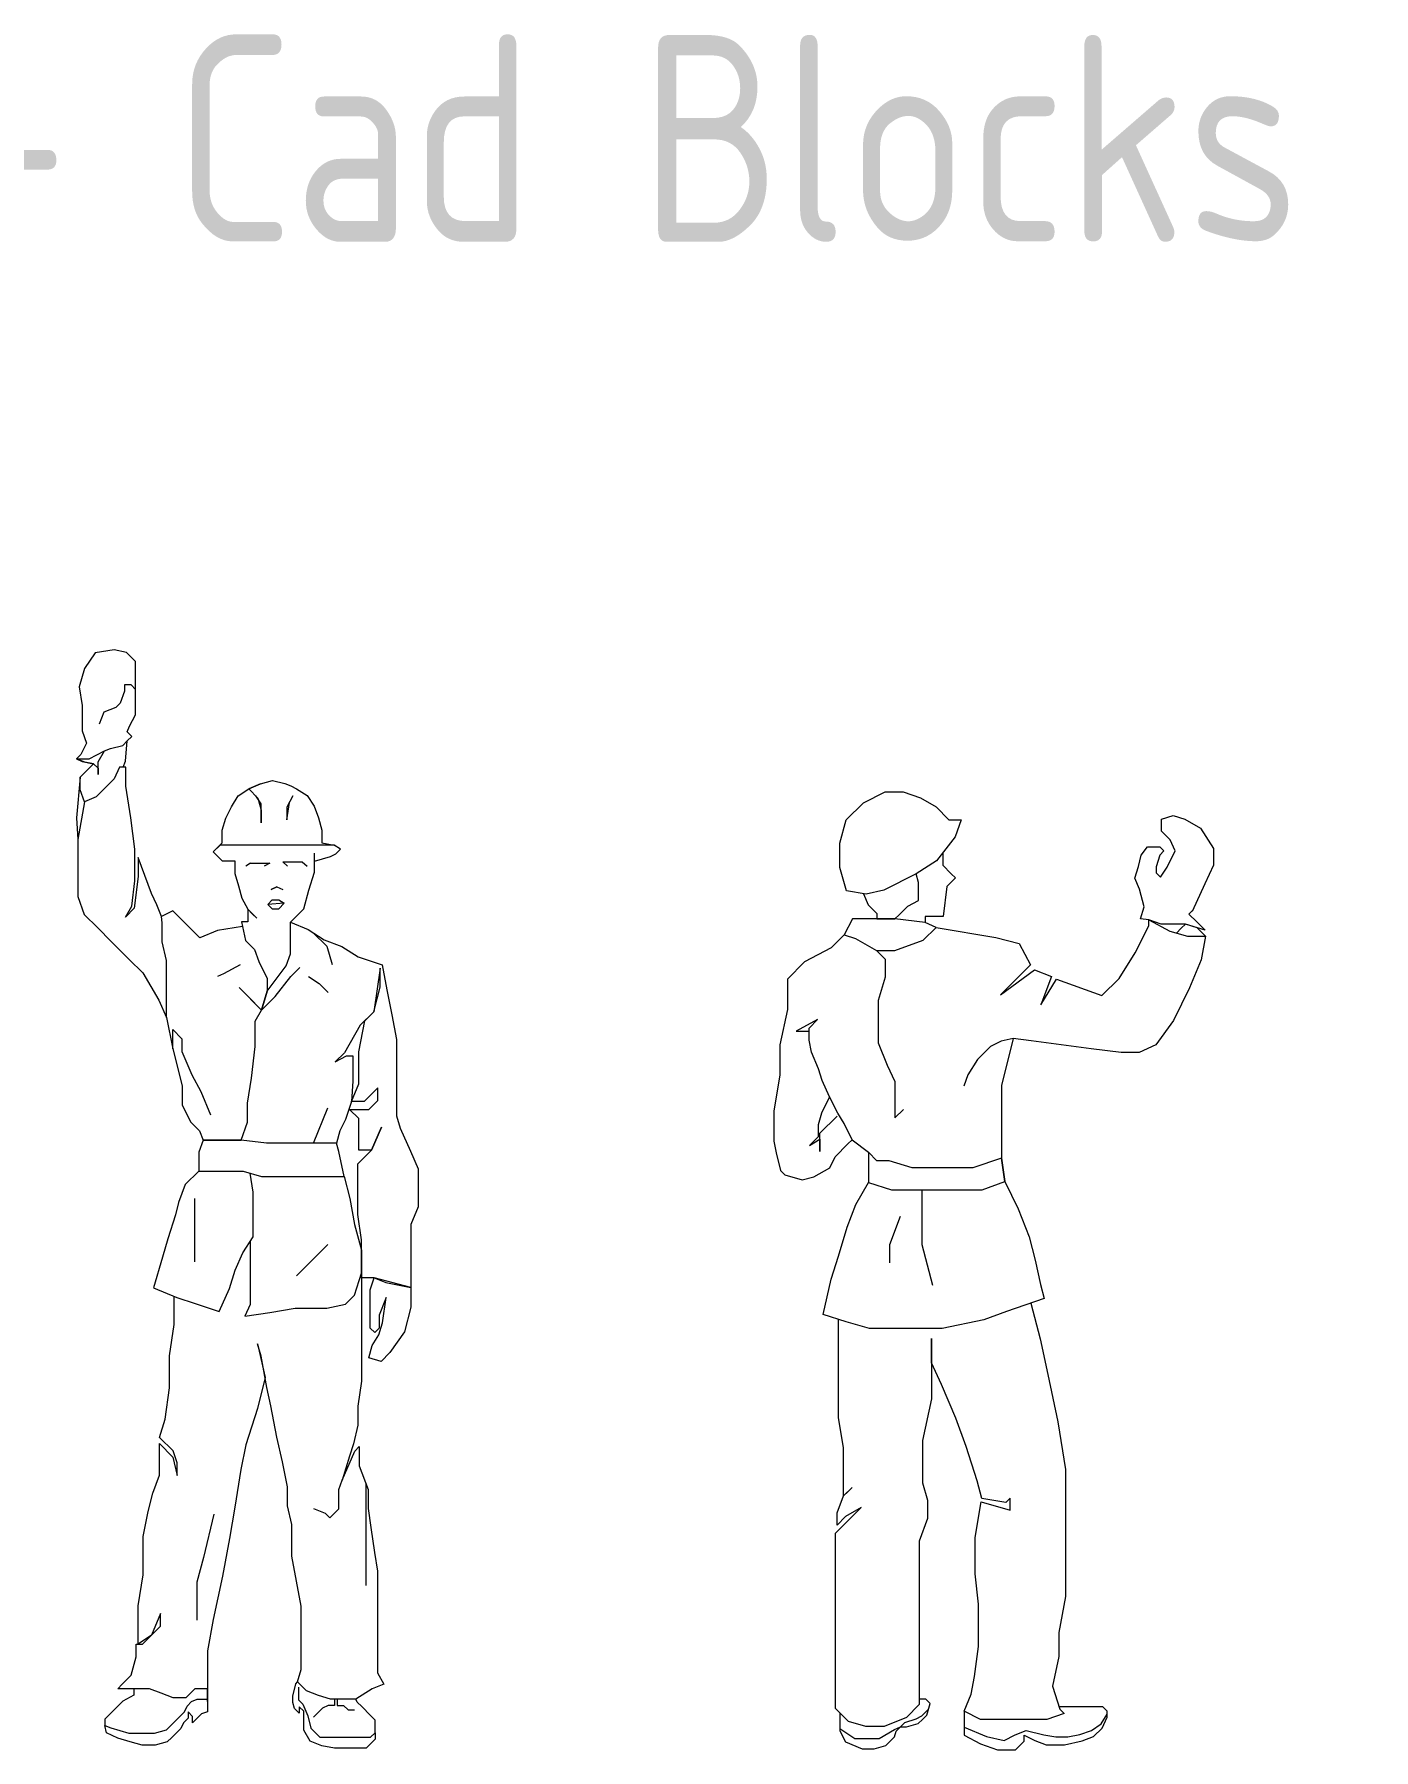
# Model space of a CAD drawing. Header units: millimetres. Extents: x -4334 to 3170, y -6252 to 3630.
# Drawn here: x -1613 to 778, y 567 to 3630 of the extents above; entities that cross this region are included whole.
import ezdxf

# ---------------------------------------------------------------- set-up
doc = ezdxf.new("R2010")
doc.units = ezdxf.units.MM
doc.linetypes.add('K5LT_THIN', pattern=[0])
doc.layers.get('0').update_dxf_attribs({"color": 250})
doc.styles.add('GOST 2.304', font='CS_Gost2304.shx')

# ---------------------------------------------------------------- blocks, each defined once
blk = doc.blocks.new('U4')
at = {"color": 7, "linetype": 'K5LT_THIN', "lineweight": 18}
for p, q in [((-1504.5, 2525.3), (-1523.7, 2497.3)), ((-1470.9, 2530.8), (-1504.5, 2525.3)), ((-1448.7, 2525.9), (-1470.9, 2530.8)), ((-1432.7, 2509.9), (-1448.7, 2525.9)), ((-1523.7, 2497.3), (-1533.2, 2464.6)), ((-1432.7, 2487.2), (-1432.7, 2509.9)), ((-1432.7, 2453.2), (-1432.7, 2487.2)), ((-1533.2, 2464.6), (-1527.7, 2431.1)), ((-1452.1, 2456.6), (-1460.1, 2435.4)), ((-1440.7, 2467.9), (-1452.1, 2467.9)), ((-1452.1, 2467.9), (-1452.1, 2456.6)), ((-1432.7, 2459.9), (-1440.7, 2467.9)), ((-1432.7, 2437.2), (-1432.7, 2459.9)), ((-1527.7, 2431.1), (-1527.7, 2385.7)), ((-1468.1, 2427.4), (-1489.3, 2419.2)), ((-1460.1, 2435.4), (-1468.1, 2427.4)), ((-1432.7, 2414.6), (-1432.7, 2437.2)), ((-1489.3, 2419.2), (-1497.3, 2398)), ((-1447.5, 2384), (-1443.2, 2394.5)), ((-1443.2, 2394.5), (-1432.7, 2414.6)), ((-1520.4, 2364.2), (-1530.3, 2343.8)), ((-1527.7, 2385.7), (-1520.4, 2364.2)), ((-1477.5, 2354.4), (-1455.5, 2359.9)), ((-1455.5, 2359.9), (-1447.5, 2367.9)), ((-1450.5, 2331.5), (-1447.5, 2367.9)), ((-1439.5, 2376), (-1447.5, 2384)), ((-1447.5, 2367.9), (-1439.5, 2376)), ((-1530.3, 2343.8), (-1538.3, 2335.8)), ((-1538.3, 2335.8), (-1527.9, 2331.2)), ((-1523.4, 2330.3), (-1538.3, 2335.8)), ((-1538.3, 2335.8), (-1515.6, 2335.8)), ((-1527.9, 2331.2), (-1507.5, 2327.2)), ((-1507.5, 2327.2), (-1523.4, 2330.3)), ((-1515.6, 2335.8), (-1488, 2350.1)), ((-1499.5, 2330.6), (-1488, 2350.1)), ((-1499.5, 2319.2), (-1499.5, 2330.6)), ((-1488, 2350.1), (-1477.5, 2354.4)), ((-1454.5, 2320.9), (-1450.5, 2331.5)), ((-1531.6, 2303.2), (-1538.3, 2230.5)), ((-1531.6, 2303.2), (-1523.5, 2311.2)), ((-1531.6, 2280.5), (-1531.6, 2303.2)), ((-1523.5, 2311.2), (-1507.5, 2327.2)), ((-1507.5, 2327.2), (-1499.5, 2319.2)), ((-1470.7, 2300.3), (-1502.8, 2268.2)), ((-1499.5, 2319.2), (-1499.5, 2307.9)), ((-1499.5, 2307.9), (-1499.5, 2319.2)), ((-1461.2, 2320.9), (-1470.7, 2300.3)), ((-1449.9, 2320.9), (-1461.2, 2320.9)), ((-1449.9, 2286.9), (-1449.9, 2320.9)), ((-1209.7, 2291.5), (-1187.9, 2297.4)), ((-1187.9, 2297.4), (-1165.8, 2292.2)), ((-1523.6, 2259.2), (-1531.6, 2280.5)), ((-1502.8, 2268.2), (-1523.6, 2259.2)), ((-1440.9, 2230.9), (-1449.9, 2286.9)), ((-1261.3, 2250.5), (-1249.5, 2269.9)), ((-1249.5, 2269.9), (-1230.4, 2282.1)), ((-1230.4, 2282.1), (-1209.7, 2291.5)), ((-1209.7, 2291.5), (-1230.4, 2282.1)), ((-1230.4, 2282.1), (-1214.3, 2266)), ((-1208.3, 2255.5), (-1217.9, 2269.6)), ((-1165.8, 2292.2), (-1155.3, 2287.8)), ((-1151.5, 2269.6), (-1162.2, 2249.6)), ((-1155.3, 2287.8), (-1145.2, 2282.6)), ((-1145.2, 2282.6), (-1126, 2270.5)), ((-1126, 2270.5), (-1113.4, 2251.7)), ((-1523.6, 2259.2), (-1535.5, 2192.2)), ((-1271.2, 2230.1), (-1261.3, 2250.5)), ((-1214.3, 2266), (-1208.3, 2244.2)), ((-1208.3, 2221.5), (-1208.3, 2255.5)), ((-1208.3, 2244.2), (-1208.3, 2221.5)), ((-1162.2, 2226.9), (-1157.8, 2257.8)), ((-1162.2, 2249.6), (-1162.2, 2226.9)), ((-1113.4, 2251.7), (-1105.8, 2230.4)), ((-1538.3, 2230.5), (-1535.5, 2192.2)), ((-1433.8, 2174.6), (-1440.9, 2230.9)), ((-1277.9, 2208.4), (-1271.2, 2230.1)), ((-1277.9, 2185.7), (-1277.9, 2208.4)), ((-1105.8, 2230.4), (-1100.2, 2208.4)), ((-1100.2, 2208.4), (-1100.2, 2197)), ((-1535.5, 2192.2), (-1535.5, 2135.5)), ((-1433.8, 2117.9), (-1433.8, 2174.6)), ((-1293.9, 2169.7), (-1277.9, 2185.7)), ((-1281.8, 2181.8), (-1293.9, 2169.7)), ((-1077.9, 2181.8), (-1281.8, 2181.8)), ((-1100.2, 2197), (-1100.2, 2185.7)), ((-1100.2, 2185.7), (-1077.9, 2181.8)), ((-1066.6, 2174.6), (-1077.9, 2181.8)), ((-1074.7, 2166.6), (-1066.6, 2174.6)), ((-1416, 2127.7), (-1427.7, 2159.6)), ((-1427.7, 2159.6), (-1427.7, 2125.6)), ((-1293.9, 2169.7), (-1285.9, 2161.7)), ((-1285.9, 2161.7), (-1277.9, 2153.7)), ((-1277.9, 2153.7), (-1266.6, 2153.7)), ((-1266.6, 2153.7), (-1255.2, 2153.7)), ((-1255.2, 2153.7), (-1255.2, 2131)), ((-1227.1, 2149.4), (-1235.7, 2144.3)), ((-1227.1, 2149.4), (-1204.4, 2149.4)), ((-1204.4, 2149.4), (-1193, 2149.4)), ((-1193, 2149.4), (-1203.1, 2144.1)), ((-1161.4, 2144.1), (-1169.4, 2152.1)), ((-1169.4, 2152.1), (-1135.4, 2152.1)), ((-1135.4, 2152.1), (-1126.2, 2144.4)), ((-1112.9, 2133.6), (-1112.9, 2167.6)), ((-1112.9, 2153), (-1084.7, 2161.3)), ((-1084.7, 2161.3), (-1074.7, 2166.6)), ((-1535.5, 2135.5), (-1535.5, 2090.2)), ((-1439.5, 2072.9), (-1433.8, 2117.9)), ((-1427.7, 2125.6), (-1434.8, 2069.3)), ((-1404.1, 2095.8), (-1416, 2127.7)), ((-1255.2, 2131), (-1249, 2109.2)), ((-1123.1, 2101.2), (-1112.9, 2133.6)), ((-1535.5, 2090.2), (-1524.2, 2058.1)), ((-1394.6, 2075.2), (-1404.1, 2095.8)), ((-1249, 2109.2), (-1243.1, 2087.3)), ((-1243.1, 2087.3), (-1232.1, 2067.4)), ((-1196.4, 2076.1), (-1188.4, 2084.1)), ((-1180.1, 2107.4), (-1190.3, 2102.4)), ((-1190.3, 2102.4), (-1180.1, 2107.4)), ((-1188.4, 2084.1), (-1177, 2084.1)), ((-1180.1, 2107.4), (-1169.8, 2102.6)), ((-1177, 2084.1), (-1167.2, 2078.3)), ((-1131.9, 2068.3), (-1123.1, 2101.2)), ((-1524.2, 2058.1), (-1500.1, 2034.1)), ((-1450.8, 2053.3), (-1439.5, 2072.9)), ((-1434.8, 2069.3), (-1450.8, 2053.3)), ((-1386.1, 2054.2), (-1394.6, 2075.2)), ((-1365.8, 2064.3), (-1386.1, 2054.2)), ((-1384.9, 2043.2), (-1386.1, 2054.2)), ((-1357.8, 2056.2), (-1365.8, 2064.3)), ((-1333.7, 2032.2), (-1357.8, 2056.2)), ((-1232.1, 2067.4), (-1216.1, 2051.4)), ((-1224.1, 2059.4), (-1232.1, 2067.4)), ((-1232.1, 2067.4), (-1232.1, 2044.8)), ((-1216.1, 2051.4), (-1224.1, 2059.4)), ((-1167.2, 2078.3), (-1196.4, 2076.1)), ((-1196.4, 2076.1), (-1188.4, 2068)), ((-1188.4, 2068), (-1177, 2068)), ((-1177, 2068), (-1167.2, 2078.3)), ((-1155.9, 2044.3), (-1131.9, 2068.3)), ((-1500.1, 2034.1), (-1476, 2010)), ((-1384.9, 2009.2), (-1384.9, 2043.2)), ((-1317.7, 2016.1), (-1333.7, 2032.2)), ((-1286.4, 2029.6), (-1317.7, 2016.1)), ((-1241.6, 2036.6), (-1286.4, 2029.6)), ((-1232.1, 2044.8), (-1243.4, 2044.8)), ((-1243.4, 2044.8), (-1236.1, 2011.5)), ((-1155.9, 2021.6), (-1155.9, 2044.3)), ((-1155.9, 2044.3), (-1124.5, 2031.2)), ((-1155.9, 1987.6), (-1155.9, 2021.6)), ((-1124.5, 2031.2), (-1095.9, 2012.8)), ((-1115.3, 2025.2), (-1091.2, 2001.2)), ((-1476, 2010), (-1444, 1977.9)), ((-1377.3, 1976), (-1384.9, 2009.2)), ((-1236.1, 2011.5), (-1220, 1995.5)), ((-1220, 1995.5), (-1212.6, 1974.1)), ((-1095.9, 2012.8), (-1064.1, 2000.7)), ((-1091.2, 2001.2), (-1081.6, 1968.5)), ((-1064.1, 2000.7), (-1035.2, 1982.7)), ((-1444, 1977.9), (-1419.9, 1953.9)), ((-1377.3, 1919.3), (-1377.3, 1976)), ((-1246.1, 1968.3), (-1275.8, 1951.8)), ((-1212.6, 1974.1), (-1197.6, 1943.6)), ((-1197.6, 1920.9), (-1163.4, 1966.1)), ((-1163.4, 1966.1), (-1155.9, 1987.6)), ((-1155.6, 1947.1), (-1139.5, 1963.2)), ((-1035.2, 1982.7), (-992.2, 1968.2)), ((-996.1, 1962.3), (-1007.3, 1884.3)), ((-996.1, 1928.3), (-996.1, 1962.3)), ((-992.2, 1968.2), (-983.9, 1923.6)), ((-1419.9, 1953.9), (-1390.9, 1905.1)), ((-1275.8, 1951.8), (-1286.2, 1947.2)), ((-1197.6, 1943.6), (-1197.6, 1920.9)), ((-1183.5, 1911.4), (-1155.6, 1947.1)), ((-1123.6, 1947.2), (-1104.6, 1934.7)), ((-1104.6, 1934.7), (-1088.6, 1918.6)), ((-1390.9, 1905.1), (-1377.3, 1874)), ((-1377.3, 1874), (-1377.3, 1919.3)), ((-1231.6, 1911.4), (-1247.6, 1927.4)), ((-1247.6, 1927.4), (-1207.5, 1887.3)), ((-1207.5, 1887.3), (-1231.6, 1911.4)), ((-1207.5, 1887.3), (-1197.6, 1920.9)), ((-1197.6, 1920.9), (-1207.5, 1887.3)), ((-1207.5, 1887.3), (-1183.5, 1911.4)), ((-1007.3, 1884.3), (-996.1, 1928.3)), ((-983.9, 1923.6), (-975.1, 1879.1)), ((-1377.3, 1874), (-1366.2, 1818.4)), ((-1219.1, 1867.8), (-1207.5, 1887.3)), ((-1034.1, 1812.6), (-1023.3, 1868.3)), ((-1007.3, 1884.3), (-1031.4, 1860.3)), ((-1023.3, 1868.3), (-1007.3, 1884.3)), ((-975.1, 1879.1), (-966.5, 1834.6)), ((-1366.2, 1818.4), (-1366.2, 1852.4)), ((-1366.2, 1852.4), (-1350.2, 1836.3)), ((-1219.1, 1822.4), (-1219.1, 1867.8)), ((-1031.4, 1860.3), (-1059.8, 1811.2)), ((-1366.2, 1818.4), (-1349.5, 1752.4)), ((-1350.2, 1836.3), (-1350.2, 1813.7)), ((-1350.2, 1813.7), (-1332.4, 1771.9)), ((-1225.4, 1766.1), (-1219.1, 1822.4)), ((-1059.8, 1811.2), (-1075.9, 1795.2)), ((-1034.1, 1755.9), (-1034.1, 1812.6)), ((-966.5, 1834.6), (-966.5, 1811.9)), ((-966.5, 1811.9), (-966.5, 1777.9)), ((-1075.9, 1795.2), (-1055.7, 1805.6)), ((-1055.7, 1805.6), (-1044.4, 1805.6)), ((-1044.4, 1805.6), (-1044.4, 1760.2)), ((-966.5, 1777.9), (-966.5, 1743.9)), ((-1349.5, 1752.4), (-1349.5, 1718.4)), ((-1332.4, 1771.9), (-1316.2, 1742)), ((-1232.6, 1721.3), (-1225.4, 1766.1)), ((-1044.4, 1760.2), (-1047, 1724.4)), ((-1047, 1724.4), (-1034.1, 1755.9)), ((-1000.2, 1748.5), (-1024.3, 1724.4)), ((-1000.2, 1725.8), (-1000.2, 1748.5)), ((-1349.5, 1718.4), (-1334.3, 1687.9)), ((-1316.2, 1742), (-1298.7, 1700.2)), ((-1232.6, 1687.3), (-1232.6, 1721.3)), ((-1047, 1724.4), (-1057.7, 1692.1)), ((-1024.3, 1724.4), (-1047, 1724.4)), ((-1016.3, 1709.8), (-1000.2, 1725.8)), ((-966.5, 1743.9), (-966.5, 1698.5)), ((-1334.3, 1687.9), (-1318.3, 1671.9)), ((-1243.8, 1655.1), (-1232.6, 1687.3)), ((-1115.1, 1650), (-1089.4, 1713)), ((-1057.7, 1692.1), (-1067.7, 1671.8)), ((-1034.2, 1693.7), (-1050.3, 1709.8)), ((-1050.3, 1709.8), (-1016.3, 1709.8)), ((-1034.2, 1659.7), (-1034.2, 1693.7)), ((-966.5, 1698.5), (-960.1, 1676.7)), ((-1311.8, 1655.1), (-1319.8, 1633.9)), ((-1318.3, 1671.9), (-1311.8, 1655.1)), ((-1300.5, 1655.1), (-1311.8, 1655.1)), ((-1311.8, 1655.1), (-1243.8, 1655.1)), ((-1243.8, 1655.1), (-1300.5, 1655.1)), ((-1198.7, 1650), (-1243.8, 1655.1)), ((-1067.7, 1671.8), (-1074, 1650)), ((-1034.2, 1637), (-1034.2, 1659.7)), ((-1011.6, 1637), (-993.5, 1678.6)), ((-993.5, 1678.6), (-1011.6, 1637)), ((-960.1, 1676.7), (-941.5, 1635.4)), ((-1319.8, 1633.9), (-1319.8, 1599.9)), ((-1130.7, 1650), (-1198.7, 1650)), ((-1074, 1650), (-1130.7, 1650)), ((-1069.5, 1634.9), (-1074, 1650)), ((-1060.3, 1590.5), (-1069.5, 1634.9)), ((-1035.6, 1613), (-1011.6, 1637)), ((-1011.6, 1637), (-1034.2, 1637)), ((-941.5, 1635.4), (-928.2, 1604)), ((-1319.8, 1599.9), (-1343.8, 1575.8)), ((-1319.8, 1599.9), (-1285.7, 1599.9)), ((-1285.7, 1599.9), (-1240.4, 1599.9)), ((-1240.4, 1599.9), (-1207.7, 1590.5)), ((-1222.7, 1562.1), (-1227.7, 1596.2)), ((-1035.6, 1522.3), (-1035.6, 1613)), ((-928.2, 1604), (-928.2, 1570)), ((-1343.8, 1575.8), (-1355.8, 1544)), ((-1222.7, 1516.7), (-1222.7, 1562.1)), ((-1207.7, 1590.5), (-1162.3, 1590.5)), ((-1162.3, 1590.5), (-1117, 1590.5)), ((-1117, 1590.5), (-1060.3, 1590.5)), ((-1060.3, 1590.5), (-1050.2, 1550.8)), ((-928.2, 1570), (-928.2, 1536)), ((-1355.8, 1544), (-1361.3, 1522)), ((-1327.4, 1551.1), (-1327.4, 1437.7)), ((-1050.2, 1550.8), (-1041.9, 1504.5)), ((-928.2, 1536), (-941.2, 1504.6)), ((-1361.3, 1522), (-1375, 1478.7)), ((-1222.7, 1482.7), (-1222.7, 1516.7)), ((-1041.9, 1504.5), (-1029.2, 1459)), ((-1029.2, 1477.4), (-1035.6, 1522.3)), ((-941.2, 1504.6), (-941.2, 1470.5)), ((-1375, 1478.7), (-1384.2, 1446)), ((-1240.9, 1453.9), (-1222.7, 1482.7)), ((-1227.7, 1474.8), (-1227.7, 1406.8)), ((-1029.2, 1443.3), (-1029.2, 1477.4)), ((-941.2, 1470.5), (-941.2, 1447.9)), ((-1384.2, 1446), (-1400.4, 1391.6)), ((-1255, 1423), (-1240.9, 1453.9)), ((-1089, 1468.7), (-1145.1, 1412.6)), ((-1029.2, 1459), (-1029.2, 1409.3)), ((-1029.2, 1409.3), (-1029.2, 1443.3)), ((-941.2, 1447.9), (-941.2, 1402.5)), ((-1264.7, 1390.4), (-1255, 1423)), ((-1041.9, 1378.6), (-1029.2, 1417.6)), ((-1029.2, 1417.6), (-1029.2, 1383.6)), ((-1006.5, 1409.3), (-1029.2, 1409.3)), ((-1013.6, 1387.8), (-1006.5, 1409.3)), ((-1006.5, 1409.3), (-985.5, 1400.7)), ((-941.2, 1392.1), (-1006.5, 1409.3)), ((-1400.4, 1391.6), (-1358.6, 1374)), ((-1283.3, 1349), (-1264.7, 1390.4)), ((-1227.7, 1406.8), (-1227.7, 1361.4)), ((-1057.9, 1362.5), (-1041.9, 1378.6)), ((-1029.2, 1383.6), (-1029.2, 1338.2)), ((-1013.6, 1365.1), (-1013.6, 1387.8)), ((-985.5, 1400.7), (-941.2, 1392.1)), ((-941.2, 1402.5), (-941.2, 1357.1)), ((-1363.5, 1325.9), (-1363.5, 1376)), ((-1358.6, 1374), (-1326.2, 1363.6)), ((-1326.2, 1363.6), (-1283.3, 1349)), ((-1227.7, 1361.4), (-1237.4, 1340.9)), ((-1192.6, 1347.5), (-1147.9, 1355.3)), ((-1147.9, 1355.3), (-1091.2, 1355.3)), ((-1091.2, 1355.3), (-1057.9, 1362.5)), ((-1013.6, 1342.4), (-1013.6, 1365.1)), ((-985, 1374), (-997.6, 1342.4)), ((-991.4, 1329.1), (-985, 1374)), ((-941.2, 1357.1), (-952.1, 1313.1)), ((-1371.8, 1269.8), (-1363.5, 1325.9)), ((-1237.4, 1340.9), (-1192.6, 1347.5)), ((-1029.2, 1338.2), (-1029.2, 1292.9)), ((-1013.6, 1319.7), (-1013.6, 1342.4)), ((-1005.6, 1311.7), (-1013.6, 1319.7)), ((-997.6, 1319.7), (-1005.6, 1311.7)), ((-998.4, 1307.5), (-991.4, 1329.1)), ((-997.6, 1342.4), (-997.6, 1319.7)), ((-1208.2, 1269.6), (-1214.7, 1291.3)), ((-1214.7, 1291.3), (-1201.4, 1231.2)), ((-1029.2, 1292.9), (-1029.2, 1224.8)), ((-1016.1, 1266.3), (-1010.3, 1288.2)), ((-1010.3, 1288.2), (-998.4, 1307.5)), ((-952.1, 1313.1), (-978.3, 1276.1)), ((-1371.8, 1213.1), (-1371.8, 1269.8)), ((-1198.3, 1213.8), (-1208.2, 1269.6)), ((-994.3, 1260), (-1016.1, 1266.3)), ((-978.3, 1276.1), (-994.3, 1260)), ((-1201.4, 1231.2), (-1215, 1176.1)), ((-1379.9, 1157), (-1371.8, 1213.1)), ((-1190.8, 1180.6), (-1198.3, 1213.8)), ((-1029.2, 1224.8), (-1035.9, 1180)), ((-1215, 1176.1), (-1235.8, 1111.4)), ((-1180.6, 1124.8), (-1190.8, 1180.6)), ((-1035.9, 1180), (-1035.9, 1146)), ((-1389.7, 1124.4), (-1379.9, 1157)), ((-1035.9, 1146), (-1043.4, 1112.8)), ((-1389.9, 1102.1), (-1389.9, 1113.5)), ((-1389.9, 1113.5), (-1365.9, 1089.4)), ((-1365.7, 1100.4), (-1389.7, 1124.4)), ((-1235.8, 1111.4), (-1244.9, 1066.9)), ((-1170.4, 1080.6), (-1180.6, 1124.8)), ((-1043.4, 1112.8), (-1050.3, 1091.2)), ((-1041.3, 1099.9), (-1033.3, 1108)), ((-1033.3, 1108), (-1033.3, 1073.9)), ((-1389.9, 1068.1), (-1389.9, 1102.1)), ((-1365.9, 1089.4), (-1358.4, 1056.2)), ((-1358.4, 1078.9), (-1365.7, 1100.4)), ((-1358.4, 1056.2), (-1358.4, 1078.9)), ((-1161.1, 1036.2), (-1170.4, 1080.6)), ((-1063.7, 1047.8), (-1041.3, 1099.9)), ((-1050.3, 1091.2), (-1063.7, 1047.8)), ((-1033.3, 1073.9), (-1017.5, 1031.4)), ((-1401.7, 1024.9), (-1389.9, 1056.8)), ((-1389.9, 1056.8), (-1389.9, 1068.1)), ((-1244.9, 1066.9), (-1255.4, 999.7)), ((-1069.9, 1031.1), (-1063.7, 1047.8)), ((-1021.3, 1041.5), (-1021.3, 939.4)), ((-1410.1, 991.9), (-1401.7, 1024.9)), ((-1161.1, 1002.2), (-1161.1, 1036.2)), ((-1069.9, 1008.4), (-1069.9, 1031.1)), ((-1017.5, 1031.4), (-1017.5, 997.4)), ((-1418.8, 947.4), (-1410.1, 991.9)), ((-1292.6, 987.1), (-1311.4, 909.9)), ((-1255.4, 999.7), (-1264.7, 943.8)), ((-1153.4, 969.1), (-1161.1, 1002.2)), ((-1114.9, 997.7), (-1093.9, 989.1)), ((-1093.9, 989.1), (-1085.9, 981)), ((-1085.9, 981), (-1069.9, 997.1)), ((-1069.9, 997.1), (-1069.9, 1008.4)), ((-1017.5, 997.4), (-1012.4, 963.7)), ((-1153.4, 935), (-1153.4, 969.1)), ((-1012.4, 963.7), (-1005.7, 918.9)), ((-1418.8, 879.3), (-1418.8, 947.4)), ((-1264.7, 943.8), (-1277.1, 876.9)), ((-1153.4, 912.4), (-1153.4, 935)), ((-1021.3, 939.4), (-1021.3, 860)), ((-1005.7, 918.9), (-1000.4, 885.3)), ((-1311.4, 909.9), (-1323, 866.1)), ((-1145.2, 867.7), (-1153.4, 912.4)), ((-1428.2, 823.4), (-1418.8, 879.3)), ((-1323, 866.1), (-1323, 820.7)), ((-1277.1, 876.9), (-1294.3, 799.4)), ((-1136.8, 823.2), (-1145.2, 867.7)), ((-1000.4, 885.3), (-1000.4, 839.9)), ((-1000.4, 839.9), (-1000.4, 805.9)), ((-1428.2, 778), (-1428.2, 823.4)), ((-1388.2, 810.1), (-1404.3, 771.4)), ((-1388.2, 787.4), (-1388.2, 810.1)), ((-1323, 820.7), (-1323, 798)), ((-1294.3, 799.4), (-1304, 743.5)), ((-1136.8, 777.8), (-1136.8, 823.2)), ((-1000.4, 805.9), (-1000.4, 771.9)), ((-1428.2, 755.4), (-1428.2, 778)), ((-1404.3, 771.4), (-1428.2, 755.4)), ((-1420.3, 755.4), (-1404.3, 771.4)), ((-1404.3, 771.4), (-1388.2, 787.4)), ((-1136.8, 732.5), (-1136.8, 777.8)), ((-1000.4, 771.9), (-1000.4, 737.9)), ((-1431.6, 732.7), (-1431.6, 755.4)), ((-1431.6, 755.4), (-1420.3, 755.4)), ((-1304, 743.5), (-1304, 709.5)), ((-1000.4, 737.9), (-1000.4, 703.8)), ((-1440.3, 699.8), (-1431.6, 732.7)), ((-1304, 709.5), (-1304, 675.5)), ((-1143.3, 688.1), (-1136.8, 709.8)), ((-1136.8, 709.8), (-1136.8, 732.5)), ((-1464.4, 675.7), (-1456.4, 683.8)), ((-1453, 675.7), (-1464.4, 675.7)), ((-1456.4, 683.8), (-1440.3, 699.8)), ((-1430.4, 675.7), (-1453, 675.7)), ((-1435.8, 675.7), (-1435.8, 664.4)), ((-1407.7, 675.7), (-1430.4, 675.7)), ((-1386.6, 667.5), (-1407.7, 675.7)), ((-1326.6, 675.5), (-1342.7, 659.4)), ((-1304, 675.5), (-1326.6, 675.5)), ((-1304, 675.5), (-1304, 652.8)), ((-1304, 652.8), (-1304, 675.5)), ((-1151.8, 662.3), (-1146.4, 684.3)), ((-1146.4, 684.3), (-1143.3, 688.1)), ((-1127.3, 672), (-1143.3, 688.1)), ((-1141.8, 678.7), (-1141.8, 656.1)), ((-1010.4, 675.2), (-1039.2, 657)), ((-989.5, 684), (-1010.4, 675.2)), ((-1000.4, 703.8), (-989.5, 684)), ((-1455.5, 653.3), (-1471.6, 637.2)), ((-1435.8, 664.4), (-1455.5, 653.3)), ((-1365.4, 659.4), (-1386.6, 667.5)), ((-1342.7, 659.4), (-1365.4, 659.4)), ((-1345, 634.3), (-1340.6, 644.7)), ((-1340.6, 644.7), (-1332.6, 652.7)), ((-1332.6, 652.7), (-1322.3, 657.3)), ((-1322.3, 657.3), (-1304, 657.3)), ((-1304, 657.3), (-1304, 646)), ((-1304, 646), (-1304, 634.6)), ((-1151.8, 651), (-1151.8, 662.3)), ((-1148.5, 640.1), (-1151.8, 651)), ((-1141.8, 656.1), (-1133.8, 648)), ((-1132.4, 635.4), (-1140.4, 643.4)), ((-1140.4, 643.4), (-1140.4, 632.1)), ((-1133.8, 648), (-1124.8, 627.2)), ((-1106.2, 663.6), (-1127.3, 672)), ((-1084.5, 657), (-1106.2, 663.6)), ((-1088.7, 645.7), (-1099, 641)), ((-1077.4, 645.7), (-1088.7, 645.7)), ((-1061.8, 657), (-1084.5, 657)), ((-1077.4, 657), (-1077.4, 645.7)), ((-1072.6, 657), (-1072.6, 645.7)), ((-1072.6, 645.7), (-1061.3, 645.7)), ((-1039.2, 657), (-1061.8, 657)), ((-1061.3, 645.7), (-1053.2, 637.7)), ((-1036.8, 651.9), (-1039.2, 657)), ((-1028.8, 643.9), (-1036.8, 651.9)), ((-1012.8, 627.8), (-1028.8, 643.9)), ((-1479.6, 629.2), (-1487.6, 621.2)), ((-1487.6, 621.2), (-1487.6, 609.9)), ((-1471.6, 637.2), (-1479.6, 629.2)), ((-1377.1, 602.2), (-1361.1, 618.2)), ((-1361.1, 618.2), (-1345, 634.3)), ((-1346.8, 615), (-1351.9, 604.8)), ((-1338.8, 623), (-1346.8, 615)), ((-1330.7, 626.3), (-1338.8, 634.3)), ((-1338.8, 634.3), (-1338.8, 623)), ((-1330.7, 615), (-1330.7, 626.3)), ((-1322.7, 623), (-1330.7, 615)), ((-1314.7, 631), (-1322.7, 623)), ((-1304, 634.6), (-1314.7, 631)), ((-1140.4, 632.1), (-1148.5, 640.1)), ((-1132.4, 612.7), (-1132.4, 635.4)), ((-1132.4, 601.4), (-1132.4, 612.7)), ((-1124.8, 627.2), (-1119.5, 605.2)), ((-1099, 641), (-1115.1, 624.9)), ((-1053.2, 637.7), (-1041.9, 637.7)), ((-1004.8, 619.8), (-1012.8, 627.8)), ((-1004.8, 597.1), (-1004.8, 619.8)), ((-1487.6, 609.9), (-1476.9, 606.1)), ((-1484.6, 597.2), (-1487.6, 609.9)), ((-1464, 587.7), (-1484.6, 597.2)), ((-1476.9, 606.1), (-1444.4, 596.2)), ((-1442.5, 580.6), (-1464, 587.7)), ((-1444.4, 596.2), (-1421.7, 596.2)), ((-1421.7, 596.2), (-1399, 596.2)), ((-1399, 596.2), (-1377.1, 602.2)), ((-1367.9, 588.8), (-1375.9, 580.8)), ((-1351.9, 604.8), (-1367.9, 588.8)), ((-1121, 581.8), (-1132.4, 601.4)), ((-1119.5, 605.2), (-1103.5, 589.1)), ((-1103.5, 589.1), (-1080.8, 589.1)), ((-1080.8, 589.1), (-1058.1, 589.1)), ((-1058.1, 589.1), (-1024.1, 589.1)), ((-1024.1, 589.1), (-1012.8, 589.1)), ((-1004.8, 585.8), (-1020.8, 569.8)), ((-1012.8, 589.1), (-1004.8, 597.1)), ((-1004.8, 597.1), (-1004.8, 585.8)), ((-1420.5, 575), (-1442.5, 580.6)), ((-1397.8, 575), (-1420.5, 575)), ((-1375.9, 580.8), (-1397.8, 575)), ((-1099.9, 573.6), (-1121, 581.8)), ((-1077.5, 569.8), (-1099.9, 573.6)), ((-1054.8, 569.8), (-1077.5, 569.8)), ((-1032.1, 569.8), (-1054.8, 569.8)), ((-1020.8, 569.8), (-1032.1, 569.8))]:
    blk.add_line(p, q, dxfattribs=at)
blk = doc.blocks.new('U5')
at = {"color": 7, "linetype": 'K5LT_THIN', "lineweight": 18}
for p, q in [((-132.9, 2257.4), (-94.3, 2276.8)), ((-94.3, 2276.8), (-61.9, 2276.8)), ((-61.9, 2276.8), (-31.2, 2266.6)), ((-31.2, 2266.6), (-3.2, 2250.2)), ((-163.5, 2226.9), (-132.9, 2257.4)), ((-3.2, 2250.2), (19.7, 2227.3)), ((-175, 2185.2), (-163.5, 2226.9)), ((19.7, 2227.3), (41.3, 2227.3)), ((41.3, 2227.3), (30.8, 2196.6)), ((399.5, 2228.4), (420.2, 2234.5)), ((399.5, 2206.8), (399.5, 2228.4)), ((414.7, 2191.6), (399.5, 2206.8)), ((420.2, 2234.5), (440.9, 2228.4)), ((440.9, 2228.4), (469, 2212.3)), ((469, 2212.3), (492.4, 2176)), ((-175, 2142), (-175, 2185.2)), ((30.8, 2196.6), (-2.2, 2153.9)), ((363.2, 2163.7), (374.5, 2179)), ((374.5, 2179), (396.1, 2179)), ((396.1, 2179), (403.7, 2171.4)), ((423.5, 2171.8), (414.7, 2191.6)), ((492.4, 2176), (492.4, 2146.2)), ((-2.2, 2153.9), (-38.8, 2130.9)), ((8.6, 2167.8), (8.6, 2146.2)), ((8.6, 2146.2), (23.8, 2130.9)), ((358.1, 2143.7), (363.2, 2163.7)), ((396.1, 2163.7), (389.8, 2143.1)), ((403.7, 2171.4), (396.1, 2163.7)), ((409.1, 2142.8), (423.5, 2171.8)), ((492.4, 2146.2), (476.7, 2112.5)), ((-163.3, 2100.5), (-175, 2142)), ((-38.8, 2130.9), (-96.4, 2101.3)), ((-34.5, 2115.3), (-38.8, 2130.9)), ((-34.5, 2082.9), (-34.5, 2115.3)), ((31.5, 2123.3), (16.2, 2108)), ((23.8, 2130.9), (31.5, 2123.3)), ((351.8, 2123), (358.1, 2143.7)), ((360.1, 2103.1), (351.8, 2123)), ((389.8, 2143.1), (389.8, 2132.3)), ((389.8, 2132.3), (397.4, 2124.6)), ((397.4, 2124.6), (409.1, 2142.8)), ((-128, 2094.1), (-163.3, 2100.5)), ((-132.9, 2095), (-124.3, 2075.2)), ((-96.4, 2101.3), (-128, 2094.1)), ((-53.7, 2072.9), (-34.5, 2082.9)), ((16.2, 2108), (9.4, 2054.4)), ((368.5, 2071.8), (360.1, 2103.1)), ((476.7, 2112.5), (453.8, 2063.5)), ((-124.3, 2075.2), (-109, 2059.9)), ((-109, 2059.9), (-109, 2050)), ((-76.6, 2050), (-68.9, 2057.6)), ((-68.9, 2057.6), (-53.7, 2072.9)), ((9.4, 2054.4), (-23, 2054.4)), ((-23, 2054.4), (-23, 2043.6)), ((361.5, 2050.2), (368.5, 2071.8)), ((455.8, 2066.5), (448.2, 2058.9)), ((448.2, 2058.9), (462.2, 2045.1)), ((-167.6, 2021.5), (-190.5, 1998.6)), ((-152.2, 2050), (-167.6, 2021.5)), ((-167.6, 2021.5), (-147.1, 2014.9)), ((-109, 2050), (-152.2, 2050)), ((-76.6, 2050), (-109, 2050)), ((-109, 2050), (-76.6, 2050)), ((-23, 2043.6), (-76.6, 2050)), ((-26.2, 2011.9), (-3.3, 2034.8)), ((-3.3, 2034.8), (-23, 2043.6)), ((-3.3, 2034.8), (103.3, 2017.2)), ((352.5, 1989.3), (376.4, 2037.7)), ((376.4, 2048.5), (361.5, 2050.2)), ((376.4, 2037.7), (376.4, 2048.5)), ((376.4, 2048.5), (414.4, 2028)), ((398.9, 2041), (376.4, 2048.5)), ((420.5, 2041), (398.9, 2041)), ((414.4, 2028), (445.6, 2019.2)), ((442.1, 2041), (420.5, 2041)), ((434.5, 2033.4), (425.9, 2024.8)), ((442.1, 2041), (434.5, 2033.4)), ((462.7, 2034.5), (442.1, 2041)), ((477.5, 2029.8), (442.1, 2041)), ((462.2, 2045.1), (477.5, 2029.8)), ((478, 2019.2), (462.7, 2034.5)), ((-190.5, 1998.6), (-238.2, 1973.3)), ((-147.1, 2014.9), (-109.4, 1993.7)), ((-109.4, 1993.7), (-77, 1993.7)), ((-109.4, 1993.7), (-94.2, 1978.4)), ((-77, 1993.7), (-26.2, 2011.9)), ((103.3, 2017.2), (145.1, 2006.3)), ((145.1, 2006.3), (165.3, 1968.1)), ((445.6, 2019.2), (478, 2019.2)), ((478, 2019.2), (469.8, 1976.8)), ((-238.2, 1973.3), (-268.8, 1942.7)), ((-94.2, 1978.4), (-94.2, 1946)), ((165.3, 1968.1), (111.8, 1914.7)), ((323.4, 1943.8), (352.5, 1989.3)), ((469.8, 1976.8), (449.5, 1926.8)), ((-268.8, 1942.7), (-268.8, 1888.7)), ((-94.2, 1946), (-106.4, 1904.6)), ((111.8, 1914.7), (172.7, 1959.4)), ((172.7, 1959.4), (202.8, 1947.2)), ((202.8, 1947.2), (183.6, 1896.7)), ((183.6, 1896.7), (211.7, 1942.8)), ((211.7, 1942.8), (292.9, 1913.3)), ((292.9, 1913.3), (323.4, 1943.8)), ((-106.4, 1904.6), (-106.4, 1872.2)), ((449.5, 1926.8), (420.8, 1868.7)), ((-268.8, 1888.7), (-282.3, 1825.4)), ((-214.8, 1870.4), (-252.8, 1849.8)), ((-230.1, 1855.1), (-214.8, 1870.4)), ((-106.4, 1872.2), (-106.4, 1829)), ((420.8, 1868.7), (389, 1825.1)), ((-252.8, 1849.8), (-230.1, 1849.8)), ((-230.1, 1833.5), (-230.1, 1855.1)), ((-282.3, 1825.4), (-282.3, 1771.4)), ((-225.4, 1812.4), (-230.1, 1833.5)), ((-213.2, 1782.4), (-225.4, 1812.4)), ((-106.4, 1829), (-90.6, 1788.8)), ((93.8, 1822.2), (70.9, 1799.3)), ((113, 1832.1), (93.8, 1822.2)), ((134.2, 1836.4), (113, 1832.1)), ((134.2, 1836.4), (113.5, 1752.5)), ((166.4, 1832.7), (134.2, 1836.4)), ((219.9, 1825.5), (166.4, 1832.7)), ((273.5, 1818.4), (219.9, 1825.5)), ((327, 1811.8), (273.5, 1818.4)), ((359.4, 1811.8), (327, 1811.8)), ((389, 1825.1), (359.4, 1811.8)), ((-206.6, 1761.8), (-213.2, 1782.4)), ((-90.6, 1788.8), (-76.6, 1759.6)), ((70.9, 1799.3), (53.7, 1771.8)), ((-282.3, 1771.4), (-293.2, 1707.5)), ((-193.4, 1732.2), (-206.6, 1761.8)), ((-76.6, 1759.6), (-76.6, 1727.2)), ((53.7, 1771.8), (46.3, 1751.6)), ((113.5, 1752.5), (113.5, 1698.5)), ((-193.4, 1732.2), (-207.9, 1703.2)), ((-178.5, 1703.4), (-193.4, 1732.2)), ((-76.6, 1727.2), (-76.6, 1694.8)), ((-293.2, 1707.5), (-293.2, 1653.5)), ((-207.9, 1703.2), (-213.9, 1682.5)), ((-210.7, 1667.5), (-180.1, 1698.1)), ((-167.1, 1685.1), (-178.5, 1703.4)), ((-153.1, 1655.9), (-167.1, 1685.1)), ((-76.6, 1694.8), (-61.3, 1710.1)), ((113.5, 1698.5), (113.5, 1655.3)), ((-229.2, 1645.6), (-210.7, 1656.7)), ((-213.9, 1660.9), (-221.6, 1653.3)), ((-213.9, 1682.5), (-213.9, 1660.9)), ((-210.7, 1656.7), (-210.7, 1667.5)), ((-210.7, 1656.7), (-210.7, 1635.1)), ((-210.7, 1635.1), (-210.7, 1656.7)), ((-160.7, 1648.3), (-153.1, 1655.9)), ((-153.1, 1655.9), (-124, 1633.6)), ((113.5, 1655.3), (113.5, 1622.9)), ((-293.2, 1653.5), (-288.9, 1632.3)), ((-288.9, 1632.3), (-280.9, 1600.9)), ((-221.6, 1653.3), (-229.2, 1645.6)), ((-193.2, 1606), (-183.6, 1625.4)), ((-183.6, 1625.4), (-160.7, 1648.3)), ((-108.8, 1618.3), (-124, 1633.6)), ((-124, 1633.6), (-124, 1601.2)), ((-280.9, 1600.9), (-273.3, 1593.3)), ((-273.3, 1593.3), (-242.2, 1584.3)), ((-221.3, 1589.9), (-193.2, 1606)), ((-124, 1601.2), (-124, 1579.6)), ((-87.2, 1618.3), (-108.8, 1618.3)), ((-45.8, 1605.9), (-87.2, 1618.3)), ((8.2, 1605.9), (-45.8, 1605.9)), ((62.2, 1605.9), (8.2, 1605.9)), ((113.5, 1622.9), (62.2, 1605.9)), ((119.6, 1581.2), (113.5, 1622.9)), ((113.5, 1622.9), (119.6, 1581.2)), ((-242.2, 1584.3), (-221.3, 1589.9)), ((-146.7, 1540.1), (-124, 1579.6)), ((-124, 1579.6), (-82.9, 1566.2)), ((-82.9, 1566.2), (-28.9, 1566.2)), ((-28.9, 1566.2), (25.1, 1566.2)), ((-28.9, 1566.2), (-28.9, 1512.2)), ((25.1, 1566.2), (79.1, 1566.2)), ((79.1, 1566.2), (119.6, 1581.2)), ((119.6, 1581.2), (143.4, 1532.8)), ((-162.1, 1499.8), (-146.7, 1540.1)), ((143.4, 1532.8), (162.7, 1482.4)), ((-67.1, 1518.7), (-86.3, 1468.2)), ((-28.9, 1512.2), (-28.9, 1469)), ((-177.3, 1448), (-162.1, 1499.8)), ((162.7, 1482.4), (173.9, 1440.6)), ((-190.6, 1406.8), (-177.3, 1448)), ((-86.3, 1468.2), (-86.3, 1435.8)), ((-28.9, 1469), (-9.4, 1396)), ((173.9, 1440.6), (183.4, 1397.4)), ((-204.8, 1343.6), (-190.6, 1406.8)), ((183.4, 1397.4), (190, 1372.2)), ((122.3, 1349.1), (81.8, 1334.2)), ((190, 1372.2), (122.3, 1349.1)), ((165.8, 1363.9), (182.6, 1300.1)), ((-163.5, 1330.9), (-204.8, 1343.6)), ((-177.2, 1278.4), (-177.2, 1335.1)), ((-121.9, 1319.1), (-163.5, 1330.9)), ((-57.1, 1319.1), (-121.9, 1319.1)), ((7.7, 1319.1), (-57.1, 1319.1)), ((81.8, 1334.2), (7.7, 1319.1)), ((-11.7, 1257.8), (-11.7, 1301)), ((-11.7, 1301), (-11.7, 1193)), ((182.6, 1300.1), (196.2, 1236.7)), ((-177.2, 1213.6), (-177.2, 1278.4)), ((6.6, 1218.7), (-11.7, 1257.8)), ((196.2, 1236.7), (214.1, 1152.2)), ((-177.2, 1159.6), (-177.2, 1213.6)), ((31.8, 1158.9), (6.6, 1218.7)), ((-11.7, 1193), (-27.2, 1119)), ((-168.6, 1106.2), (-177.2, 1159.6)), ((50.7, 1108.4), (31.8, 1158.9)), ((214.1, 1152.2), (227.7, 1066.9)), ((-168.6, 1052.2), (-168.6, 1106.2)), ((-27.2, 1119), (-27.2, 1043.4)), ((70.2, 1046.6), (50.7, 1108.4)), ((-168.6, 1030.6), (-168.6, 1052.2)), ((-27.2, 1043.4), (-18.5, 1012.1)), ((78.6, 1015.3), (70.2, 1046.6)), ((227.7, 1066.9), (227.7, 1002.1)), ((-180.1, 989.6), (-168.6, 1019.8)), ((-168.6, 1019.8), (-153.3, 1035.1)), ((-168.6, 1019.8), (-168.6, 1030.6)), ((-161, 1027.5), (-168.6, 1019.8)), ((-153.3, 1035.1), (-161, 1027.5)), ((-18.5, 1012.1), (-18.5, 979.7)), ((121.2, 1008.4), (78.6, 1015.3)), ((128.9, 1016.1), (121.2, 1008.4)), ((128.9, 994.5), (128.9, 1016.1)), ((-180.1, 968), (-180.1, 989.6)), ((-164.9, 983.2), (-180.1, 968)), ((-136.8, 999.4), (-164.9, 983.2)), ((-159.7, 976.5), (-136.8, 999.4)), ((66.8, 945.4), (77, 1009.4)), ((77, 1009.4), (128.9, 994.5)), ((227.7, 1002.1), (227.7, 915.7)), ((-182.6, 953.6), (-159.7, 976.5)), ((-182.6, 921.2), (-182.6, 953.6)), ((-18.5, 979.7), (-33.2, 939.1)), ((-182.6, 813.2), (-182.6, 921.2)), ((-33.2, 939.1), (-33.2, 917.5)), ((66.8, 880.6), (66.8, 945.4)), ((-33.2, 917.5), (-33.2, 863.5)), ((227.7, 915.7), (227.7, 840.1)), ((-33.2, 863.5), (-33.2, 798.7)), ((72.5, 826.9), (66.8, 880.6)), ((227.7, 840.1), (216.2, 776.3)), ((-182.6, 780.8), (-182.6, 813.2)), ((-33.2, 798.7), (-33.2, 733.9)), ((72.5, 751.3), (72.5, 826.9)), ((-182.6, 726.8), (-182.6, 780.8)), ((216.2, 776.3), (216.2, 733.1)), ((65.5, 697.8), (72.5, 751.3)), ((-182.6, 672.8), (-182.6, 726.8)), ((-33.2, 733.9), (-33.2, 669.1)), ((216.2, 733.1), (204.7, 680.3)), ((59.4, 666), (65.5, 697.8)), ((204.7, 680.3), (217.6, 639.1)), ((-182.6, 640.4), (-182.6, 672.8)), ((-33.2, 647.5), (-56.1, 624.6)), ((-33.2, 669.1), (-33.2, 647.5)), ((-21.5, 657), (-33.2, 657)), ((-13.8, 649.4), (-21.5, 657)), ((-19.8, 628.6), (-13.8, 649.4)), ((47.2, 635.9), (59.4, 666)), ((251.3, 643.5), (216.2, 643.5)), ((262.1, 643.5), (251.3, 643.5)), ((283.7, 643.5), (262.1, 643.5)), ((294.5, 643.5), (283.7, 643.5)), ((302.2, 635.9), (294.5, 643.5)), ((-175, 632.7), (-182.6, 640.4)), ((-159.7, 617.4), (-175, 632.7)), ((-175, 632.7), (-175, 600.3)), ((-128.6, 608.4), (-159.7, 617.4)), ((-56.1, 624.6), (-96.2, 608.4)), ((-66.7, 607.6), (-59, 615.2)), ((-59, 615.2), (-38.6, 622.1)), ((-55.9, 607.6), (-35, 613.3)), ((-38.6, 622.1), (-28.9, 627)), ((-35, 613.3), (-27.4, 621)), ((-28.9, 627), (-16.8, 639.1)), ((-27.4, 621), (-19.8, 628.6)), ((75.8, 620.7), (47.2, 635.9)), ((47.2, 635.9), (47.2, 614.3)), ((47.2, 614.3), (47.2, 592.7)), ((108.2, 620.7), (75.8, 620.7)), ((151.4, 620.7), (108.2, 620.7)), ((194.6, 620.7), (151.4, 620.7)), ((225.2, 631.5), (194.6, 620.7)), ((217.6, 639.1), (225.2, 631.5)), ((274, 600.8), (291.7, 613.2)), ((291.7, 613.2), (302.2, 630.3)), ((293.2, 605.4), (302.2, 625.1)), ((302.2, 625.1), (302.2, 635.9)), ((-175, 604.9), (-148.2, 586.6)), ((-175, 600.3), (-165.1, 581.1)), ((-148.2, 586.6), (-126.6, 586.6)), ((-96.2, 608.4), (-128.6, 608.4)), ((-126.6, 586.6), (-105, 586.6)), ((-105, 586.6), (-77.2, 603.1)), ((-92.9, 574.4), (-77.7, 589.7)), ((-77.7, 589.7), (-74.3, 599.9)), ((-77.2, 603.1), (-66.7, 607.6)), ((-74.3, 599.9), (-66.7, 607.6)), ((-66.7, 607.6), (-55.9, 607.6)), ((47.2, 607.1), (87, 590.2)), ((47.2, 592.7), (75.8, 577.5)), ((87, 590.2), (118.6, 583.3)), ((118.6, 583.3), (137.9, 593.1)), ((137.9, 593.1), (157.9, 601.2)), ((138.8, 566.8), (154.1, 582.1)), ((154.1, 582.1), (154.1, 592.9)), ((154.1, 592.9), (173.3, 583)), ((157.9, 601.2), (189.4, 593.3)), ((173.3, 583), (193.6, 575.8)), ((189.4, 593.3), (210.7, 590)), ((210.7, 590), (232.3, 590)), ((226, 575.8), (257.7, 582.7)), ((232.3, 590), (253.5, 594.2)), ((253.5, 594.2), (274, 600.8)), ((257.7, 582.7), (278, 590.2)), ((278, 590.2), (293.2, 605.4)), ((-165.1, 581.1), (-135.3, 568.4)), ((-135.3, 568.4), (-113.7, 568.4)), ((-113.7, 568.4), (-92.9, 574.4)), ((75.8, 577.5), (106.4, 566.8)), ((106.4, 566.8), (138.8, 566.8)), ((193.6, 575.8), (226, 575.8))]:
    blk.add_line(p, q, dxfattribs=at)

msp = doc.modelspace()

# ---------------------------------------------------------------- block references
at = {"color": 7}
for name in ['U4', 'U5']:
    msp.add_blockref(name, (0, 0), dxfattribs=at)

# ---------------------------------------------------------------- texts
at = {"ltscale": 100, "style": 'GOST 2.304'}
msp.add_text('DWGFree.com - Cad Blocks Free', height=369.206, dxfattribs=at).set_placement((-4366, 3259.1))

doc.saveas('drawing.dxf')
